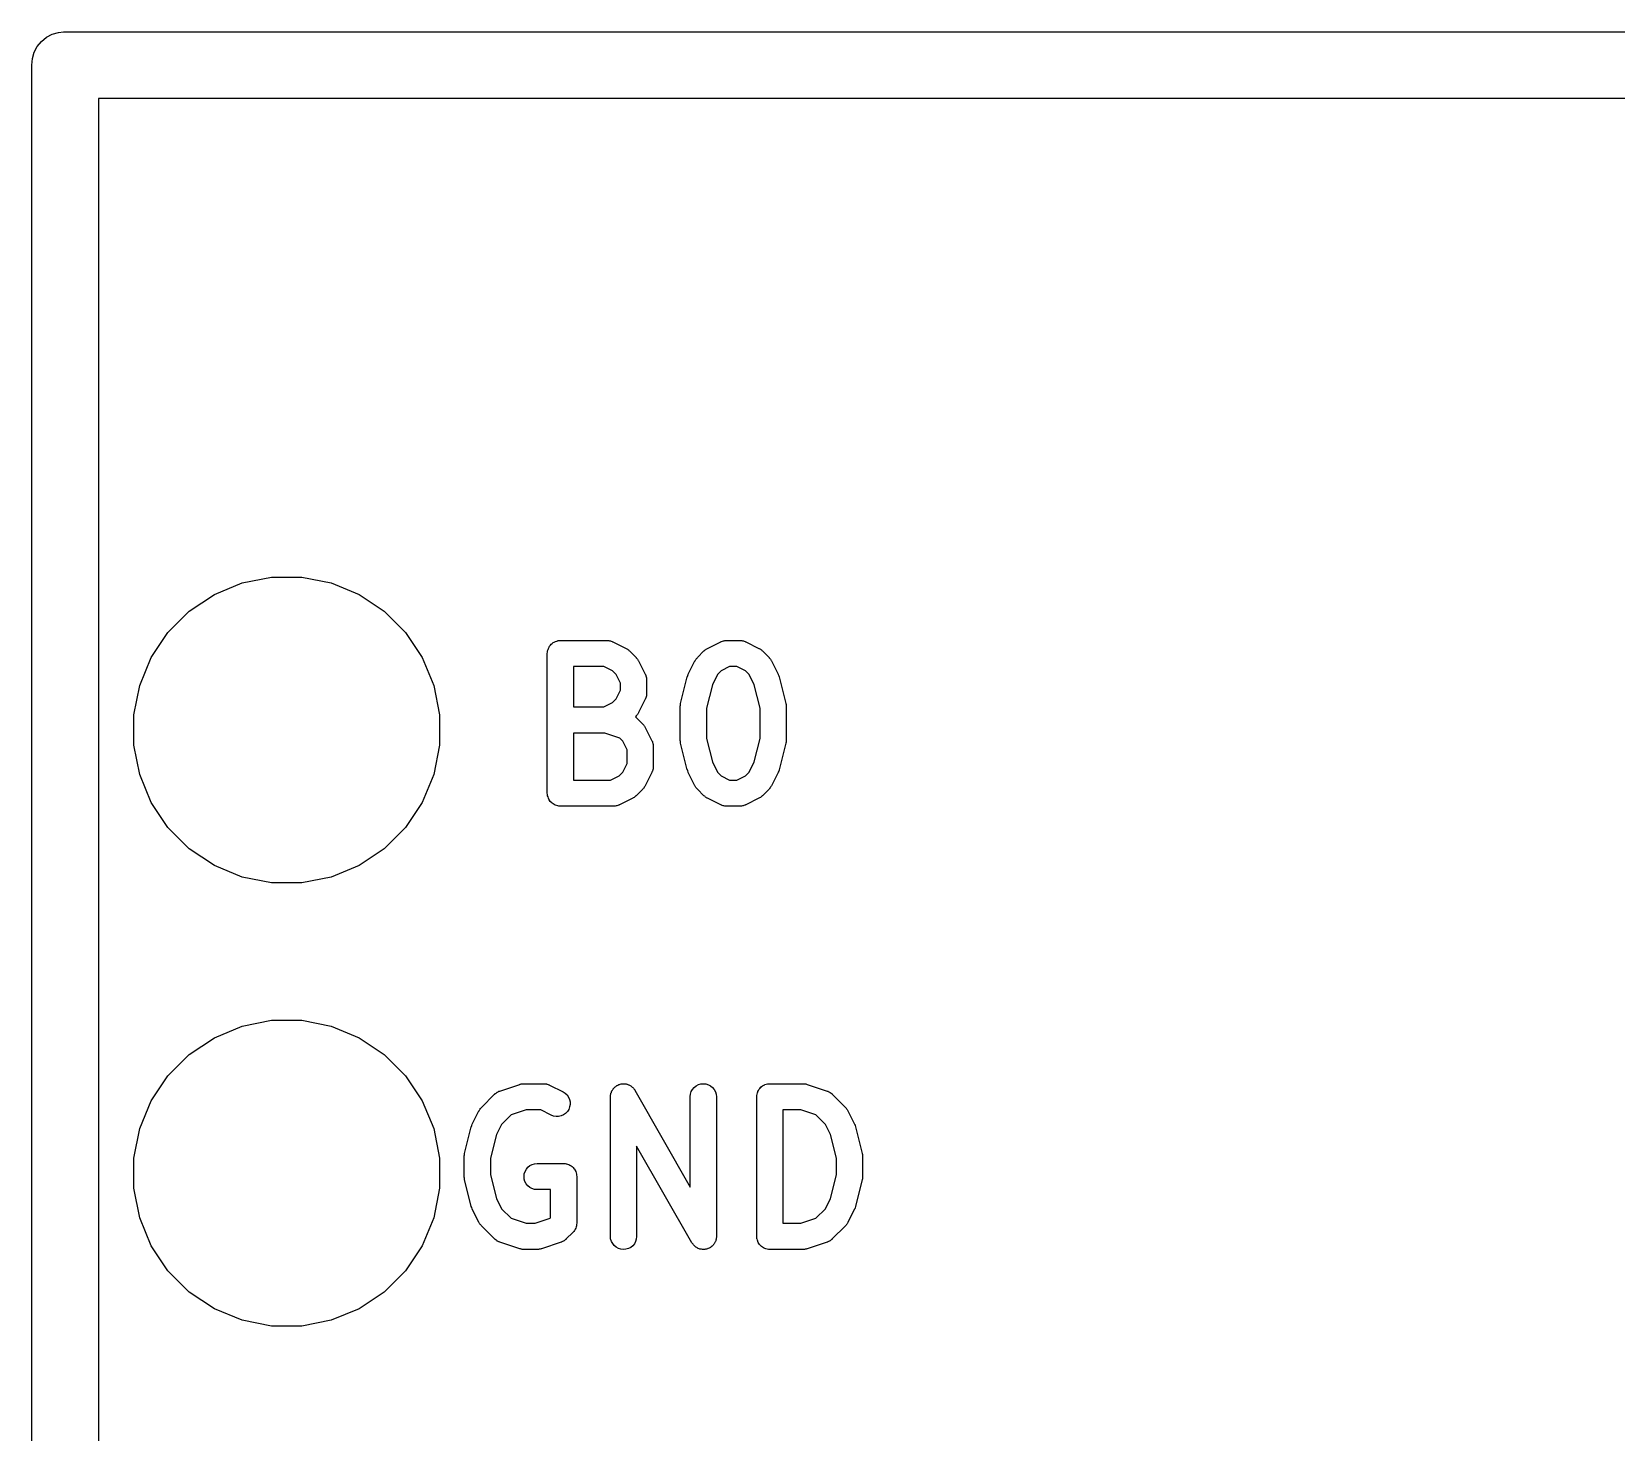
# Model space of a CAD drawing. Extents: x -557.2 to -539.1, y -88 to -54.6.
# Drawn here: x -557.24 to -548.16, y -62.62 to -54.6 of the extents above; entities that cross this region are included whole.
import ezdxf

# ---------------------------------------------------------------- set-up
doc = ezdxf.new("R2010")
doc.units = 0
doc.layers.add('BLACK', color=7, linetype='CONTINUOUS')

msp = doc.modelspace()

# ---------------------------------------------------------------- linework, layer by layer
at = {"layer": 'BLACK', "linetype": 'CONTINUOUS'}
for p, q in [((-557.207, -54.6815), (-557.183, -54.6524)), ((-557.183, -54.6524), (-557.154, -54.6286)), ((-557.154, -54.6286), (-557.121, -54.6109)), ((-557.121, -54.6109), (-557.085, -54.6001)), ((-557.085, -54.6001), (-557.057, -54.5973)), ((-557.057, -54.5973), (-557.047, -54.5964)), ((-557.047, -54.5964), (-557.038, -54.5973)), ((-557.038, -54.5973), (-539.277, -54.5973)), ((-557.239, -54.7878), (-557.235, -54.7505)), ((-557.235, -54.7505), (-557.224, -54.7145)), ((-557.224, -54.7145), (-557.207, -54.6815)), ((-557.238, -54.7972), (-557.239, -54.7878)), ((-557.238, -87.7984), (-557.238, -54.7972)), ((-556.857, -54.9783), (-556.857, -87.6173)), ((-539.458, -54.9783), (-556.857, -54.9783)), ((-556.192, -57.8212), (-556.033, -57.7552)), ((-556.033, -57.7552), (-555.864, -57.7215)), ((-555.864, -57.7215), (-555.691, -57.7215)), ((-555.691, -57.7215), (-555.522, -57.7552)), ((-555.522, -57.7552), (-555.362, -57.8212)), ((-556.336, -57.9171), (-556.192, -57.8212)), ((-555.362, -57.8212), (-555.219, -57.9171)), ((-556.458, -58.0392), (-556.336, -57.9171)), ((-555.219, -57.9171), (-555.097, -58.0392)), ((-556.554, -58.1827), (-556.458, -58.0392)), ((-555.097, -58.0392), (-555.001, -58.1827)), ((-554.274, -58.124), (-554.271, -58.1178)), ((-554.271, -58.1173), (-554.266, -58.1119)), ((-554.271, -58.1176), (-554.271, -58.1173)), ((-554.271, -58.1178), (-554.271, -58.1176)), ((-554.266, -58.1119), (-554.262, -58.1065)), ((-554.262, -58.1063), (-554.261, -58.1061)), ((-554.262, -58.1065), (-554.262, -58.1063)), ((-554.261, -58.1061), (-554.256, -58.1017)), ((-554.256, -58.1017), (-554.25, -58.0972)), ((-554.25, -58.0969), (-554.244, -58.0937)), ((-554.25, -58.0971), (-554.25, -58.0969)), ((-554.25, -58.0972), (-554.25, -58.0971)), ((-554.244, -58.0937), (-554.237, -58.0904)), ((-554.237, -58.0902), (-554.23, -58.0882)), ((-554.237, -58.0903), (-554.237, -58.0902)), ((-554.237, -58.0904), (-554.237, -58.0903)), ((-554.23, -58.0882), (-554.223, -58.0861)), ((-554.223, -58.086), (-554.216, -58.0854)), ((-554.223, -58.0861), (-554.223, -58.086)), ((-554.223, -58.0861), (-554.223, -58.0861)), ((-554.216, -58.0854), (-554.209, -58.0847)), ((-554.209, -58.0847), (-553.942, -58.0847)), ((-553.942, -58.0847), (-553.941, -58.0847)), ((-553.941, -58.0847), (-553.939, -58.085)), ((-553.939, -58.085), (-553.937, -58.0849)), ((-553.937, -58.0849), (-553.932, -58.0858)), ((-553.932, -58.0858), (-553.927, -58.0863)), ((-553.927, -58.0863), (-553.925, -58.087)), ((-553.925, -58.087), (-553.922, -58.0874)), ((-553.922, -58.0874), (-553.918, -58.0892)), ((-553.918, -58.0892), (-553.913, -58.0908)), ((-553.913, -58.0908), (-553.911, -58.0918)), ((-553.911, -58.0918), (-553.909, -58.0926)), ((-553.909, -58.0926), (-553.832, -58.1307)), ((-553.366, -58.1307), (-553.29, -58.0926)), ((-553.29, -58.0926), (-553.289, -58.0922)), ((-553.289, -58.0922), (-553.287, -58.0914)), ((-553.287, -58.0914), (-553.285, -58.0904)), ((-553.285, -58.0904), (-553.28, -58.0889)), ((-553.28, -58.0889), (-553.275, -58.0871)), ((-553.275, -58.0871), (-553.273, -58.0868)), ((-553.273, -58.0868), (-553.271, -58.0861)), ((-553.271, -58.0861), (-553.266, -58.0856)), ((-553.266, -58.0856), (-553.261, -58.0848)), ((-553.261, -58.0848), (-553.259, -58.0849)), ((-553.259, -58.0849), (-553.256, -58.0847)), ((-553.256, -58.0847), (-553.18, -58.0847)), ((-553.18, -58.0847), (-553.179, -58.0847)), ((-553.179, -58.0847), (-553.177, -58.085)), ((-553.177, -58.085), (-553.175, -58.0849)), ((-553.175, -58.0849), (-553.17, -58.0858)), ((-553.17, -58.0858), (-553.165, -58.0863)), ((-553.165, -58.0863), (-553.163, -58.087)), ((-553.163, -58.087), (-553.16, -58.0874)), ((-553.16, -58.0874), (-553.156, -58.0892)), ((-553.156, -58.0892), (-553.151, -58.0908)), ((-553.151, -58.0908), (-553.149, -58.0918)), ((-553.149, -58.0918), (-553.147, -58.0926)), ((-553.147, -58.0926), (-553.071, -58.1307)), ((-556.62, -58.3422), (-556.554, -58.1827)), ((-555.001, -58.1827), (-554.935, -58.3422)), ((-554.284, -58.1587), (-554.283, -58.1516)), ((-554.284, -58.1592), (-554.284, -58.1587)), ((-554.284, -58.1597), (-554.284, -58.1592)), ((-554.284, -58.1592), (-554.284, -58.1592)), ((-554.284, -58.1592), (-554.284, -58.1592)), ((-554.284, -58.9597), (-554.284, -58.1597)), ((-554.283, -58.1516), (-554.282, -58.1446)), ((-554.282, -58.1441), (-554.28, -58.1374)), ((-554.282, -58.1444), (-554.282, -58.1441)), ((-554.282, -58.1446), (-554.282, -58.1444)), ((-554.28, -58.1374), (-554.278, -58.1306)), ((-554.278, -58.1302), (-554.274, -58.124)), ((-554.278, -58.1304), (-554.278, -58.1302)), ((-554.278, -58.1306), (-554.278, -58.1304)), ((-553.832, -58.1307), (-553.832, -58.1312)), ((-553.832, -58.1312), (-553.828, -58.1335)), ((-553.828, -58.1335), (-553.824, -58.1355)), ((-553.824, -58.1355), (-553.822, -58.1375)), ((-553.822, -58.1375), (-553.819, -58.1392)), ((-553.819, -58.1392), (-553.816, -58.1421)), ((-553.816, -58.1421), (-553.813, -58.1448)), ((-553.813, -58.1448), (-553.775, -58.1829)), ((-553.775, -58.1829), (-553.774, -58.1836)), ((-553.774, -58.1836), (-553.772, -58.1869)), ((-553.772, -58.1869), (-553.769, -58.19)), ((-553.769, -58.19), (-553.767, -58.1926)), ((-553.767, -58.1926), (-553.765, -58.195)), ((-553.765, -58.195), (-553.763, -58.1988)), ((-553.763, -58.1988), (-553.761, -58.2024)), ((-553.761, -58.2024), (-553.723, -58.2785)), ((-553.476, -58.2785), (-553.438, -58.2024)), ((-553.438, -58.2024), (-553.437, -58.2014)), ((-553.437, -58.2014), (-553.435, -58.1979)), ((-553.435, -58.1979), (-553.433, -58.1942)), ((-553.433, -58.1942), (-553.431, -58.1918)), ((-553.431, -58.1918), (-553.429, -58.1891)), ((-553.429, -58.1891), (-553.426, -58.1861)), ((-553.426, -58.1861), (-553.424, -58.1829)), ((-553.424, -58.1829), (-553.386, -58.1448)), ((-553.386, -58.1448), (-553.385, -58.144)), ((-553.385, -58.144), (-553.382, -58.1414)), ((-553.382, -58.1414), (-553.379, -58.1385)), ((-553.379, -58.1385), (-553.376, -58.1368)), ((-553.376, -58.1368), (-553.374, -58.1349)), ((-553.374, -58.1349), (-553.37, -58.133)), ((-553.37, -58.133), (-553.366, -58.1307)), ((-553.071, -58.1307), (-553.07, -58.1312)), ((-553.07, -58.1312), (-553.066, -58.1335)), ((-553.066, -58.1335), (-553.062, -58.1355)), ((-553.062, -58.1355), (-553.06, -58.1375)), ((-553.06, -58.1375), (-553.057, -58.1392)), ((-553.057, -58.1392), (-553.054, -58.1421)), ((-553.054, -58.1421), (-553.051, -58.1448)), ((-553.051, -58.1448), (-553.013, -58.1829)), ((-553.013, -58.1829), (-553.012, -58.1836)), ((-553.012, -58.1836), (-553.01, -58.1869)), ((-553.01, -58.1869), (-553.007, -58.19)), ((-553.007, -58.19), (-553.005, -58.1926)), ((-553.005, -58.1926), (-553.003, -58.195)), ((-553.003, -58.195), (-553.001, -58.1988)), ((-553.001, -58.1988), (-552.999, -58.2024)), ((-552.999, -58.2024), (-552.961, -58.2785)), ((-554.134, -58.2347), (-554.134, -58.4657)), ((-553.96, -58.2347), (-554.134, -58.2347)), ((-553.91, -58.2594), (-553.96, -58.2347)), ((-553.89, -58.2803), (-553.91, -58.2594)), ((-553.865, -58.3298), (-553.89, -58.2803)), ((-553.723, -58.2785), (-553.722, -58.2795)), ((-553.722, -58.2795), (-553.722, -58.2816)), ((-553.722, -58.2816), (-553.72, -58.2835)), ((-553.72, -58.2835), (-553.719, -58.2884)), ((-553.719, -58.2884), (-553.717, -58.2932)), ((-553.717, -58.2932), (-553.717, -58.2954)), ((-553.717, -58.2954), (-553.716, -58.2975)), ((-553.716, -58.2975), (-553.716, -58.3026)), ((-553.716, -58.3026), (-553.715, -58.3077)), ((-553.52, -58.4463), (-553.482, -58.2939)), ((-553.482, -58.2939), (-553.481, -58.2929)), ((-553.481, -58.2922), (-553.479, -58.2857)), ((-553.481, -58.2926), (-553.481, -58.2922)), ((-553.481, -58.2929), (-553.481, -58.2926)), ((-553.479, -58.2857), (-553.476, -58.2792)), ((-553.476, -58.2789), (-553.476, -58.2785)), ((-553.476, -58.2792), (-553.476, -58.2789)), ((-553.309, -58.2803), (-553.338, -58.3383)), ((-553.288, -58.2594), (-553.309, -58.2803)), ((-553.239, -58.2347), (-553.288, -58.2594)), ((-553.198, -58.2347), (-553.239, -58.2347)), ((-553.149, -58.2594), (-553.198, -58.2347)), ((-553.128, -58.2803), (-553.149, -58.2594)), ((-553.099, -58.3383), (-553.128, -58.2803)), ((-552.961, -58.2785), (-552.96, -58.2795)), ((-552.96, -58.2795), (-552.96, -58.2798)), ((-552.96, -58.2798), (-552.96, -58.2801)), ((-552.96, -58.2801), (-552.958, -58.2867)), ((-552.958, -58.2867), (-552.955, -58.2932)), ((-552.955, -58.2932), (-552.955, -58.2936)), ((-552.955, -58.2936), (-552.955, -58.2939)), ((-552.955, -58.2939), (-552.917, -58.4463)), ((-556.654, -58.5115), (-556.62, -58.3422)), ((-554.935, -58.3422), (-554.901, -58.5115)), ((-553.89, -58.42), (-553.865, -58.3706)), ((-553.865, -58.3706), (-553.865, -58.3298)), ((-553.715, -58.3937), (-553.716, -58.3988)), ((-553.715, -58.3077), (-553.715, -58.3099)), ((-553.715, -58.3099), (-553.715, -58.3121)), ((-553.715, -58.3121), (-553.715, -58.3883)), ((-553.715, -58.3883), (-553.715, -58.3893)), ((-553.715, -58.3893), (-553.715, -58.3915)), ((-553.715, -58.3915), (-553.715, -58.3937)), ((-553.338, -58.3383), (-553.372, -58.4737)), ((-553.065, -58.4737), (-553.099, -58.3383)), ((-554.134, -58.4657), (-553.96, -58.4657)), ((-553.96, -58.4657), (-553.91, -58.4409)), ((-553.91, -58.4409), (-553.89, -58.42)), ((-553.723, -58.4218), (-553.761, -58.498)), ((-553.722, -58.4198), (-553.723, -58.4218)), ((-553.721, -58.4178), (-553.722, -58.4198)), ((-553.719, -58.4129), (-553.721, -58.4178)), ((-553.718, -58.4081), (-553.719, -58.4129)), ((-553.717, -58.406), (-553.718, -58.4081)), ((-553.716, -58.4039), (-553.717, -58.406)), ((-553.716, -58.3988), (-553.716, -58.4039)), ((-553.522, -58.4608), (-553.521, -58.4548)), ((-553.522, -58.4621), (-553.522, -58.4608)), ((-553.522, -58.4634), (-553.522, -58.4621)), ((-553.522, -58.4645), (-553.522, -58.4634)), ((-553.522, -58.6549), (-553.522, -58.4645)), ((-553.521, -58.4548), (-553.52, -58.4489)), ((-553.52, -58.4476), (-553.52, -58.4463)), ((-553.52, -58.4489), (-553.52, -58.4476)), ((-553.372, -58.4737), (-553.372, -58.6457)), ((-553.065, -58.6457), (-553.065, -58.4737)), ((-552.917, -58.4463), (-552.917, -58.4473)), ((-552.917, -58.4473), (-552.917, -58.4486)), ((-552.917, -58.4486), (-552.916, -58.4499)), ((-552.916, -58.4499), (-552.916, -58.4559)), ((-552.916, -58.4559), (-552.915, -58.4618)), ((-552.915, -58.4618), (-552.915, -58.4631)), ((-552.915, -58.4631), (-552.915, -58.4645)), ((-552.915, -58.4645), (-552.915, -58.6549)), ((-556.654, -58.6841), (-556.654, -58.5115)), ((-554.901, -58.5115), (-554.901, -58.6841)), ((-553.775, -58.5175), (-553.779, -58.5219)), ((-553.779, -58.5219), (-553.778, -58.5227)), ((-553.778, -58.5227), (-553.777, -58.5243)), ((-553.777, -58.5243), (-553.775, -58.5257)), ((-553.772, -58.5142), (-553.775, -58.5175)), ((-553.775, -58.5257), (-553.737, -58.5638)), ((-553.769, -58.5112), (-553.772, -58.5142)), ((-553.768, -58.5086), (-553.769, -58.5112)), ((-553.766, -58.5062), (-553.768, -58.5086)), ((-553.764, -58.5025), (-553.766, -58.5062)), ((-553.761, -58.4989), (-553.764, -58.5025)), ((-553.761, -58.498), (-553.761, -58.4989)), ((-553.737, -58.5638), (-553.736, -58.5646)), ((-553.736, -58.5646), (-553.733, -58.5679)), ((-553.733, -58.5679), (-553.731, -58.5709)), ((-553.731, -58.5709), (-553.729, -58.5736)), ((-553.729, -58.5736), (-553.727, -58.576)), ((-554.134, -58.6157), (-554.134, -58.8847)), ((-553.954, -58.6157), (-554.134, -58.6157)), ((-553.868, -58.6443), (-553.954, -58.6157)), ((-553.851, -58.6613), (-553.868, -58.6443)), ((-553.827, -58.7107), (-553.851, -58.6613)), ((-553.727, -58.576), (-553.725, -58.5797)), ((-553.725, -58.5797), (-553.723, -58.5833)), ((-553.723, -58.5833), (-553.685, -58.6595)), ((-553.685, -58.6595), (-553.684, -58.6604)), ((-553.684, -58.6604), (-553.683, -58.6625)), ((-553.683, -58.6625), (-553.682, -58.6645)), ((-553.682, -58.6645), (-553.681, -58.6694)), ((-553.522, -58.6563), (-553.522, -58.6549)), ((-553.522, -58.6576), (-553.522, -58.6563)), ((-553.521, -58.6635), (-553.522, -58.6576)), ((-553.521, -58.6695), (-553.521, -58.6635)), ((-553.372, -58.6457), (-553.338, -58.7811)), ((-553.099, -58.7811), (-553.065, -58.6457)), ((-552.915, -58.6587), (-552.916, -58.6646)), ((-552.916, -58.6646), (-552.916, -58.6705)), ((-552.915, -58.6549), (-552.915, -58.656)), ((-552.915, -58.656), (-552.915, -58.6573)), ((-552.915, -58.6573), (-552.915, -58.6587)), ((-556.62, -58.8534), (-556.654, -58.6841)), ((-554.901, -58.6841), (-554.935, -58.8534)), ((-553.827, -58.7896), (-553.827, -58.7107)), ((-553.681, -58.6694), (-553.679, -58.6742)), ((-553.679, -58.6742), (-553.679, -58.6764)), ((-553.679, -58.6764), (-553.678, -58.6785)), ((-553.678, -58.6785), (-553.678, -58.6836)), ((-553.678, -58.6836), (-553.677, -58.6886)), ((-553.677, -58.6886), (-553.677, -58.6908)), ((-553.677, -58.6908), (-553.677, -58.693)), ((-553.677, -58.693), (-553.677, -58.8073)), ((-553.52, -58.6708), (-553.521, -58.6695)), ((-553.52, -58.6721), (-553.52, -58.6708)), ((-553.52, -58.6731), (-553.52, -58.6721)), ((-553.482, -58.8255), (-553.52, -58.6731)), ((-552.917, -58.6731), (-552.955, -58.8255)), ((-552.916, -58.6705), (-552.917, -58.6718)), ((-552.917, -58.6718), (-552.917, -58.6731)), ((-553.872, -58.86), (-553.851, -58.8391)), ((-553.851, -58.8391), (-553.827, -58.7896)), ((-553.685, -58.8409), (-553.723, -58.9171)), ((-553.684, -58.8388), (-553.685, -58.8409)), ((-553.683, -58.8369), (-553.684, -58.8388)), ((-553.681, -58.832), (-553.683, -58.8369)), ((-553.679, -58.8272), (-553.681, -58.832)), ((-553.678, -58.8229), (-553.679, -58.825)), ((-553.679, -58.825), (-553.679, -58.8272)), ((-553.677, -58.8128), (-553.678, -58.8178)), ((-553.678, -58.8178), (-553.678, -58.8229)), ((-553.677, -58.8073), (-553.677, -58.8084)), ((-553.677, -58.8084), (-553.677, -58.8106)), ((-553.677, -58.8106), (-553.677, -58.8128)), ((-553.482, -58.8258), (-553.482, -58.8255)), ((-553.481, -58.8262), (-553.482, -58.8258)), ((-553.479, -58.8327), (-553.481, -58.8262)), ((-553.477, -58.8393), (-553.479, -58.8327)), ((-553.477, -58.8396), (-553.477, -58.8393)), ((-553.476, -58.8399), (-553.477, -58.8396)), ((-553.476, -58.8409), (-553.476, -58.8399)), ((-553.438, -58.9171), (-553.476, -58.8409)), ((-553.338, -58.7811), (-553.309, -58.8391)), ((-553.309, -58.8391), (-553.288, -58.86)), ((-553.149, -58.86), (-553.128, -58.8391)), ((-553.128, -58.8391), (-553.099, -58.7811)), ((-552.961, -58.8409), (-552.999, -58.9171)), ((-552.958, -58.8337), (-552.961, -58.8402)), ((-552.961, -58.8402), (-552.961, -58.8405)), ((-552.961, -58.8405), (-552.961, -58.8409)), ((-552.956, -58.8272), (-552.958, -58.8337)), ((-552.955, -58.8265), (-552.956, -58.8269)), ((-552.956, -58.8269), (-552.956, -58.8272)), ((-552.955, -58.8255), (-552.955, -58.8265)), ((-556.554, -59.0129), (-556.62, -58.8534)), ((-554.935, -58.8534), (-555.001, -59.0129)), ((-554.134, -58.8847), (-553.922, -58.8847)), ((-553.922, -58.8847), (-553.872, -58.86)), ((-553.737, -58.9365), (-553.775, -58.9746)), ((-553.734, -58.9333), (-553.737, -58.9365)), ((-553.731, -58.9303), (-553.734, -58.9333)), ((-553.729, -58.9276), (-553.731, -58.9303)), ((-553.728, -58.9252), (-553.729, -58.9276)), ((-553.726, -58.9215), (-553.728, -58.9252)), ((-553.723, -58.918), (-553.726, -58.9215)), ((-553.723, -58.9171), (-553.723, -58.918)), ((-553.436, -58.9206), (-553.438, -58.9171)), ((-553.434, -58.9244), (-553.436, -58.9206)), ((-553.432, -58.9268), (-553.434, -58.9244)), ((-553.43, -58.9294), (-553.432, -58.9268)), ((-553.427, -58.9325), (-553.43, -58.9294)), ((-553.425, -58.9358), (-553.427, -58.9325)), ((-553.424, -58.9365), (-553.425, -58.9358)), ((-553.386, -58.9746), (-553.424, -58.9365)), ((-553.288, -58.86), (-553.239, -58.8847)), ((-553.239, -58.8847), (-553.198, -58.8847)), ((-553.198, -58.8847), (-553.149, -58.86)), ((-553.013, -58.9365), (-553.051, -58.9746)), ((-553.01, -58.9333), (-553.013, -58.9365)), ((-553.007, -58.9303), (-553.01, -58.9333)), ((-553.006, -58.9277), (-553.007, -58.9303)), ((-553.004, -58.9252), (-553.006, -58.9277)), ((-553.002, -58.9215), (-553.004, -58.9252)), ((-552.999, -58.918), (-553.002, -58.9215)), ((-552.999, -58.9171), (-552.999, -58.918)), ((-556.458, -59.1564), (-556.554, -59.0129)), ((-555.001, -59.0129), (-555.097, -59.1564)), ((-554.283, -58.9667), (-554.284, -58.9597)), ((-554.283, -58.9738), (-554.283, -58.9667)), ((-554.282, -58.974), (-554.283, -58.9738)), ((-554.282, -58.9743), (-554.282, -58.974)), ((-554.28, -58.981), (-554.282, -58.9743)), ((-554.278, -58.9878), (-554.28, -58.981)), ((-554.278, -58.988), (-554.278, -58.9878)), ((-554.278, -58.9883), (-554.278, -58.988)), ((-554.275, -58.9945), (-554.278, -58.9883)), ((-554.272, -59.0008), (-554.275, -58.9945)), ((-554.271, -59.001), (-554.272, -59.0008)), ((-554.271, -59.0012), (-554.271, -59.001)), ((-554.267, -59.0067), (-554.271, -59.0012)), ((-554.262, -59.0122), (-554.267, -59.0067)), ((-554.262, -59.0123), (-554.262, -59.0122)), ((-554.262, -59.0126), (-554.262, -59.0123)), ((-554.257, -59.017), (-554.262, -59.0126)), ((-554.251, -59.0216), (-554.257, -59.017)), ((-554.251, -59.0217), (-554.251, -59.0216)), ((-554.251, -59.0219), (-554.251, -59.0217)), ((-554.245, -59.0252), (-554.251, -59.0219)), ((-554.238, -59.0286), (-554.245, -59.0252)), ((-554.238, -59.0287), (-554.238, -59.0286)), ((-554.238, -59.0288), (-554.238, -59.0287)), ((-554.231, -59.0309), (-554.238, -59.0288)), ((-553.876, -59.029), (-553.88, -59.0305)), ((-553.874, -59.028), (-553.876, -59.029)), ((-553.872, -59.0272), (-553.874, -59.028)), ((-553.871, -59.0268), (-553.872, -59.0272)), ((-553.794, -58.9887), (-553.871, -59.0268)), ((-553.791, -58.9864), (-553.794, -58.9887)), ((-553.787, -58.9845), (-553.791, -58.9864)), ((-553.785, -58.9826), (-553.787, -58.9845)), ((-553.782, -58.9809), (-553.785, -58.9826)), ((-553.779, -58.978), (-553.782, -58.9809)), ((-553.776, -58.9754), (-553.779, -58.978)), ((-553.775, -58.9746), (-553.776, -58.9754)), ((-553.382, -58.9773), (-553.386, -58.9746)), ((-553.379, -58.9803), (-553.382, -58.9773)), ((-553.377, -58.982), (-553.379, -58.9803)), ((-553.374, -58.9839), (-553.377, -58.982)), ((-553.371, -58.9859), (-553.374, -58.9839)), ((-553.367, -58.9882), (-553.371, -58.9859)), ((-553.366, -58.9887), (-553.367, -58.9882)), ((-553.29, -59.0268), (-553.366, -58.9887)), ((-553.288, -59.0276), (-553.29, -59.0268)), ((-553.286, -59.0286), (-553.288, -59.0276)), ((-553.281, -59.0302), (-553.286, -59.0286)), ((-553.152, -59.029), (-553.157, -59.0305)), ((-553.15, -59.028), (-553.152, -59.029)), ((-553.148, -59.0272), (-553.15, -59.028)), ((-553.147, -59.0268), (-553.148, -59.0272)), ((-553.071, -58.9887), (-553.147, -59.0268)), ((-553.067, -58.9864), (-553.071, -58.9887)), ((-553.063, -58.9845), (-553.067, -58.9864)), ((-553.061, -58.9826), (-553.063, -58.9845)), ((-553.058, -58.9809), (-553.061, -58.9826)), ((-553.055, -58.978), (-553.058, -58.9809)), ((-553.052, -58.9754), (-553.055, -58.978)), ((-553.051, -58.9746), (-553.052, -58.9754)), ((-554.224, -59.0331), (-554.231, -59.0309)), ((-554.224, -59.0332), (-554.224, -59.0331)), ((-554.224, -59.0331), (-554.224, -59.0331)), ((-554.217, -59.0339), (-554.224, -59.0332)), ((-554.21, -59.0347), (-554.217, -59.0339)), ((-554.209, -59.0347), (-554.21, -59.0347)), ((-553.904, -59.0347), (-554.209, -59.0347)), ((-554.209, -59.0347), (-554.209, -59.0347)), ((-554.209, -59.0347), (-554.209, -59.0347)), ((-554.209, -59.0347), (-554.209, -59.0347)), ((-553.902, -59.0345), (-553.904, -59.0347)), ((-553.9, -59.0346), (-553.902, -59.0345)), ((-553.895, -59.0338), (-553.9, -59.0346)), ((-553.89, -59.0333), (-553.895, -59.0338)), ((-553.887, -59.0326), (-553.89, -59.0333)), ((-553.885, -59.0323), (-553.887, -59.0326)), ((-553.88, -59.0305), (-553.885, -59.0323)), ((-553.276, -59.032), (-553.281, -59.0302)), ((-553.274, -59.0324), (-553.276, -59.032)), ((-553.272, -59.0331), (-553.274, -59.0324)), ((-553.267, -59.0336), (-553.272, -59.0331)), ((-553.262, -59.0345), (-553.267, -59.0336)), ((-553.26, -59.0345), (-553.262, -59.0345)), ((-553.258, -59.0347), (-553.26, -59.0345)), ((-553.256, -59.0347), (-553.258, -59.0347)), ((-553.18, -59.0347), (-553.256, -59.0347)), ((-553.178, -59.0345), (-553.18, -59.0347)), ((-553.176, -59.0346), (-553.178, -59.0345)), ((-553.171, -59.0338), (-553.176, -59.0346)), ((-553.166, -59.0333), (-553.171, -59.0338)), ((-553.164, -59.0326), (-553.166, -59.0333)), ((-553.161, -59.0323), (-553.164, -59.0326)), ((-553.157, -59.0305), (-553.161, -59.0323)), ((-556.336, -59.2785), (-556.458, -59.1564)), ((-555.097, -59.1564), (-555.219, -59.2785)), ((-556.192, -59.3744), (-556.336, -59.2785)), ((-555.219, -59.2785), (-555.362, -59.3744)), ((-556.033, -59.4404), (-556.192, -59.3744)), ((-555.362, -59.3744), (-555.522, -59.4404)), ((-555.864, -59.4741), (-556.033, -59.4404)), ((-555.691, -59.4741), (-555.864, -59.4741)), ((-555.522, -59.4404), (-555.691, -59.4741)), ((-556.192, -60.3612), (-556.033, -60.2952)), ((-556.033, -60.2952), (-555.864, -60.2615)), ((-555.864, -60.2615), (-555.691, -60.2615)), ((-555.691, -60.2615), (-555.522, -60.2952)), ((-555.522, -60.2952), (-555.362, -60.3612)), ((-556.336, -60.4571), (-556.192, -60.3612)), ((-555.362, -60.3612), (-555.219, -60.4571)), ((-556.458, -60.5792), (-556.336, -60.4571)), ((-555.219, -60.4571), (-555.097, -60.5792)), ((-556.554, -60.7227), (-556.458, -60.5792)), ((-555.097, -60.5792), (-555.001, -60.7227)), ((-554.556, -60.6666), (-554.442, -60.6286)), ((-554.442, -60.6286), (-554.441, -60.6282)), ((-554.441, -60.6282), (-554.437, -60.6274)), ((-554.437, -60.6274), (-554.433, -60.6261)), ((-554.433, -60.6261), (-554.43, -60.6258)), ((-554.43, -60.6258), (-554.427, -60.6252)), ((-554.427, -60.6252), (-554.423, -60.6251)), ((-554.423, -60.6251), (-554.418, -60.6247)), ((-554.418, -60.6247), (-554.304, -60.6247)), ((-554.304, -60.6247), (-554.303, -60.6247)), ((-554.303, -60.6247), (-554.301, -60.625)), ((-554.301, -60.625), (-554.299, -60.6249)), ((-554.299, -60.6249), (-554.294, -60.6258)), ((-554.294, -60.6258), (-554.289, -60.6263)), ((-554.289, -60.6263), (-554.286, -60.627)), ((-554.286, -60.627), (-554.284, -60.6274)), ((-554.284, -60.6274), (-554.279, -60.6292)), ((-554.279, -60.6292), (-554.275, -60.6308)), ((-554.275, -60.6308), (-554.273, -60.6318)), ((-554.273, -60.6318), (-554.271, -60.6326)), ((-554.271, -60.6326), (-554.194, -60.6707)), ((-553.914, -60.6656), (-553.911, -60.6616)), ((-553.911, -60.6616), (-553.909, -60.6573)), ((-553.909, -60.6573), (-553.907, -60.6554)), ((-553.907, -60.6554), (-553.906, -60.6533)), ((-553.906, -60.6533), (-553.903, -60.6498)), ((-553.903, -60.6498), (-553.899, -60.6461)), ((-553.899, -60.6461), (-553.897, -60.6445)), ((-553.897, -60.6445), (-553.896, -60.6427)), ((-553.896, -60.6427), (-553.892, -60.64)), ((-553.892, -60.64), (-553.888, -60.6369)), ((-553.888, -60.6369), (-553.886, -60.6358)), ((-553.886, -60.6358), (-553.884, -60.6343)), ((-553.884, -60.6343), (-553.879, -60.6324)), ((-553.879, -60.6324), (-553.875, -60.6302)), ((-553.875, -60.6302), (-553.873, -60.6294)), ((-553.873, -60.6294), (-553.87, -60.6284)), ((-553.87, -60.6284), (-553.866, -60.6274)), ((-553.866, -60.6274), (-553.861, -60.626)), ((-553.861, -60.626), (-553.859, -60.6258)), ((-553.859, -60.6258), (-553.856, -60.6253)), ((-553.856, -60.6253), (-553.851, -60.6251)), ((-553.851, -60.6251), (-553.846, -60.6247)), ((-553.846, -60.6247), (-553.844, -60.625)), ((-553.844, -60.625), (-553.841, -60.6249)), ((-553.841, -60.6249), (-553.837, -60.6257)), ((-553.837, -60.6257), (-553.832, -60.6262)), ((-553.832, -60.6262), (-553.829, -60.627)), ((-553.829, -60.627), (-553.827, -60.6274)), ((-553.827, -60.6274), (-553.823, -60.6291)), ((-553.823, -60.6291), (-553.818, -60.6306)), ((-553.818, -60.6306), (-553.816, -60.6318)), ((-553.816, -60.6318), (-553.813, -60.6327)), ((-553.813, -60.6327), (-553.809, -60.6352)), ((-553.809, -60.6352), (-553.805, -60.6375)), ((-553.805, -60.6375), (-553.803, -60.6391)), ((-553.803, -60.6391), (-553.801, -60.6405)), ((-553.801, -60.6405), (-553.797, -60.6438)), ((-553.797, -60.6438), (-553.794, -60.6469)), ((-553.794, -60.6469), (-553.792, -60.6488)), ((-553.792, -60.6488), (-553.79, -60.6506)), ((-553.79, -60.6506), (-553.788, -60.6545)), ((-553.788, -60.6545), (-553.785, -60.6582)), ((-553.785, -60.6582), (-553.783, -60.6604)), ((-553.783, -60.6604), (-553.782, -60.6625)), ((-553.782, -60.6625), (-553.465, -61.2173)), ((-553.459, -60.6702), (-553.452, -60.6573)), ((-553.452, -60.6573), (-553.442, -60.6461)), ((-553.442, -60.6461), (-553.431, -60.6369)), ((-553.431, -60.6369), (-553.418, -60.6302)), ((-553.418, -60.6302), (-553.404, -60.626)), ((-553.404, -60.626), (-553.389, -60.6247)), ((-553.389, -60.6247), (-553.375, -60.6262)), ((-553.375, -60.6262), (-553.361, -60.6306)), ((-553.361, -60.6306), (-553.348, -60.6375)), ((-553.348, -60.6375), (-553.337, -60.6469)), ((-553.337, -60.6469), (-553.327, -60.6582)), ((-553.327, -60.6582), (-553.32, -60.6711)), ((-553.078, -60.6702), (-553.074, -60.6639)), ((-553.074, -60.6639), (-553.071, -60.6578)), ((-553.071, -60.6573), (-553.066, -60.6519)), ((-553.071, -60.6576), (-553.071, -60.6573)), ((-553.071, -60.6578), (-553.071, -60.6576)), ((-553.066, -60.6519), (-553.062, -60.6465)), ((-553.062, -60.6463), (-553.061, -60.6461)), ((-553.062, -60.6465), (-553.062, -60.6463)), ((-553.061, -60.6461), (-553.056, -60.6417)), ((-553.056, -60.6417), (-553.05, -60.6372)), ((-553.05, -60.6369), (-553.044, -60.6337)), ((-553.05, -60.6371), (-553.05, -60.6369)), ((-553.05, -60.6372), (-553.05, -60.6371)), ((-553.044, -60.6337), (-553.037, -60.6304)), ((-553.037, -60.6302), (-553.03, -60.6282)), ((-553.037, -60.6303), (-553.037, -60.6302)), ((-553.037, -60.6304), (-553.037, -60.6303)), ((-553.03, -60.6282), (-553.023, -60.6261)), ((-553.023, -60.626), (-553.016, -60.6254)), ((-553.023, -60.6261), (-553.023, -60.626)), ((-553.023, -60.6261), (-553.023, -60.6261)), ((-553.016, -60.6254), (-553.009, -60.6247)), ((-553.009, -60.6247), (-552.818, -60.6247)), ((-552.818, -60.6247), (-552.817, -60.6247)), ((-552.817, -60.6247), (-552.813, -60.6252)), ((-552.813, -60.6252), (-552.809, -60.6253)), ((-552.809, -60.6253), (-552.806, -60.626)), ((-552.806, -60.626), (-552.803, -60.6263)), ((-552.803, -60.6263), (-552.799, -60.6276)), ((-552.799, -60.6276), (-552.795, -60.6286)), ((-552.795, -60.6286), (-552.68, -60.6666)), ((-556.62, -60.8822), (-556.554, -60.7227)), ((-555.001, -60.7227), (-554.935, -60.8822)), ((-554.662, -60.761), (-554.586, -60.6848)), ((-554.586, -60.6848), (-554.585, -60.684)), ((-554.585, -60.684), (-554.583, -60.6827)), ((-554.583, -60.6827), (-554.582, -60.6811)), ((-554.582, -60.6811), (-554.578, -60.6781)), ((-554.578, -60.6781), (-554.574, -60.6749)), ((-554.574, -60.6749), (-554.572, -60.6739)), ((-554.572, -60.6739), (-554.57, -60.6726)), ((-554.57, -60.6726), (-554.565, -60.6705)), ((-554.565, -60.6705), (-554.561, -60.6682)), ((-554.561, -60.6682), (-554.558, -60.6675)), ((-554.558, -60.6675), (-554.556, -60.6666)), ((-554.194, -60.6707), (-554.193, -60.6712)), ((-554.193, -60.6712), (-554.181, -60.6792)), ((-554.181, -60.6792), (-554.171, -60.6894)), ((-554.171, -60.6894), (-554.162, -60.7014)), ((-554.162, -60.7014), (-554.157, -60.7148)), ((-554.157, -60.7148), (-554.153, -60.7291)), ((-554.153, -60.7438), (-554.156, -60.7582)), ((-554.153, -60.7291), (-554.153, -60.7438)), ((-553.922, -60.6936), (-553.921, -60.6889)), ((-553.922, -60.6961), (-553.922, -60.6936)), ((-553.922, -60.6987), (-553.922, -60.6961)), ((-553.922, -60.6997), (-553.922, -60.6987)), ((-553.922, -61.4997), (-553.922, -60.6997)), ((-553.921, -60.6889), (-553.92, -60.6841)), ((-553.92, -60.6817), (-553.919, -60.6792)), ((-553.92, -60.6841), (-553.92, -60.6817)), ((-553.919, -60.6792), (-553.917, -60.6747)), ((-553.917, -60.6747), (-553.916, -60.6702)), ((-553.916, -60.6702), (-553.915, -60.6679)), ((-553.915, -60.6679), (-553.914, -60.6656)), ((-553.465, -60.6987), (-553.463, -60.6841)), ((-553.465, -60.6997), (-553.465, -60.6987)), ((-553.465, -61.2173), (-553.465, -60.6997)), ((-553.463, -60.6841), (-553.459, -60.6702)), ((-553.32, -60.6711), (-553.316, -60.6851)), ((-553.316, -60.6851), (-553.315, -60.6997)), ((-553.315, -60.6997), (-553.315, -61.4997)), ((-553.084, -60.6987), (-553.083, -60.6916)), ((-553.084, -60.6992), (-553.084, -60.6987)), ((-553.084, -60.6997), (-553.084, -60.6992)), ((-553.084, -60.6992), (-553.084, -60.6992)), ((-553.084, -60.6992), (-553.084, -60.6992)), ((-553.084, -61.4997), (-553.084, -60.6997)), ((-553.083, -60.6916), (-553.082, -60.6846)), ((-553.082, -60.6841), (-553.08, -60.6774)), ((-553.082, -60.6844), (-553.082, -60.6841)), ((-553.082, -60.6846), (-553.082, -60.6844)), ((-553.08, -60.6774), (-553.078, -60.6706)), ((-553.078, -60.6704), (-553.078, -60.6702)), ((-553.078, -60.6706), (-553.078, -60.6704)), ((-552.68, -60.6666), (-552.679, -60.667)), ((-552.679, -60.667), (-552.677, -60.6679)), ((-552.677, -60.6679), (-552.675, -60.6686)), ((-552.675, -60.6686), (-552.671, -60.671)), ((-552.671, -60.671), (-552.666, -60.6731)), ((-552.666, -60.6731), (-552.664, -60.6744)), ((-552.664, -60.6744), (-552.662, -60.6755)), ((-552.662, -60.6755), (-552.658, -60.6787)), ((-552.658, -60.6787), (-552.654, -60.6817)), ((-552.654, -60.6817), (-552.653, -60.6834)), ((-552.653, -60.6834), (-552.651, -60.6848)), ((-552.651, -60.6848), (-552.575, -60.761)), ((-554.714, -60.8566), (-554.676, -60.7804)), ((-554.676, -60.7804), (-554.675, -60.7795)), ((-554.675, -60.7795), (-554.673, -60.776)), ((-554.673, -60.776), (-554.671, -60.7723)), ((-554.671, -60.7723), (-554.669, -60.7699)), ((-554.669, -60.7699), (-554.668, -60.7672)), ((-554.668, -60.7672), (-554.665, -60.7642)), ((-554.665, -60.7642), (-554.662, -60.761)), ((-554.492, -60.8034), (-554.547, -60.8584)), ((-554.406, -60.7747), (-554.492, -60.8034)), ((-554.322, -60.7747), (-554.406, -60.7747)), ((-554.261, -60.8049), (-554.322, -60.7747)), ((-554.248, -60.8101), (-554.261, -60.8049)), ((-554.233, -60.8126), (-554.248, -60.8101)), ((-554.219, -60.8122), (-554.233, -60.8126)), ((-554.204, -60.809), (-554.219, -60.8122)), ((-554.191, -60.8031), (-554.204, -60.809)), ((-554.179, -60.7947), (-554.191, -60.8031)), ((-554.169, -60.7841), (-554.179, -60.7947)), ((-554.161, -60.7718), (-554.169, -60.7841)), ((-554.156, -60.7582), (-554.161, -60.7718)), ((-552.934, -60.7747), (-552.934, -61.4247)), ((-552.831, -60.7747), (-552.934, -60.7747)), ((-552.745, -60.8034), (-552.831, -60.7747)), ((-552.69, -60.8584), (-552.745, -60.8034)), ((-552.575, -60.761), (-552.574, -60.7617)), ((-552.574, -60.7617), (-552.572, -60.765)), ((-552.572, -60.765), (-552.569, -60.7681)), ((-552.569, -60.7681), (-552.567, -60.7707)), ((-552.567, -60.7707), (-552.565, -60.7731)), ((-552.565, -60.7731), (-552.563, -60.7769)), ((-552.563, -60.7769), (-552.561, -60.7804)), ((-552.561, -60.7804), (-552.523, -60.8566)), ((-556.654, -61.0515), (-556.62, -60.8822)), ((-554.935, -60.8822), (-554.901, -61.0515)), ((-554.758, -61.0244), (-554.72, -60.872)), ((-554.72, -60.872), (-554.719, -60.871)), ((-554.719, -60.8703), (-554.717, -60.8638)), ((-554.719, -60.8707), (-554.719, -60.8703)), ((-554.719, -60.871), (-554.719, -60.8707)), ((-554.717, -60.8638), (-554.714, -60.8573)), ((-554.714, -60.857), (-554.714, -60.8566)), ((-554.714, -60.8573), (-554.714, -60.857)), ((-554.576, -60.9164), (-554.61, -61.0518)), ((-554.547, -60.8584), (-554.576, -60.9164)), ((-552.661, -60.9164), (-552.69, -60.8584)), ((-552.627, -61.0518), (-552.661, -60.9164)), ((-552.523, -60.8566), (-552.522, -60.8576)), ((-552.522, -60.8576), (-552.522, -60.8579)), ((-552.522, -60.8579), (-552.522, -60.8582)), ((-552.522, -60.8582), (-552.52, -60.8648)), ((-552.52, -60.8648), (-552.517, -60.8713)), ((-552.517, -60.8713), (-552.517, -60.8717)), ((-552.517, -60.8717), (-552.517, -60.872)), ((-552.517, -60.872), (-552.479, -61.0244)), ((-554.759, -61.0329), (-554.758, -61.027)), ((-554.758, -61.0257), (-554.758, -61.0244)), ((-554.758, -61.027), (-554.758, -61.0257)), ((-553.455, -61.5369), (-553.772, -60.9821)), ((-553.772, -60.9821), (-553.772, -61.4997)), ((-552.479, -61.0244), (-552.479, -61.0254)), ((-552.479, -61.0254), (-552.479, -61.0267)), ((-552.479, -61.0267), (-552.478, -61.028)), ((-556.654, -61.2241), (-556.654, -61.0515)), ((-554.901, -61.0515), (-554.901, -61.2241)), ((-554.76, -61.0388), (-554.759, -61.0329)), ((-554.76, -61.0402), (-554.76, -61.0388)), ((-554.76, -61.0415), (-554.76, -61.0402)), ((-554.76, -61.0426), (-554.76, -61.0415)), ((-554.76, -61.1568), (-554.76, -61.0426)), ((-554.61, -61.0518), (-554.61, -61.1476)), ((-554.411, -61.1278), (-554.404, -61.1149)), ((-554.404, -61.1149), (-554.395, -61.1036)), ((-554.395, -61.1036), (-554.384, -61.0944)), ((-554.384, -61.0944), (-554.371, -61.0875)), ((-554.371, -61.0875), (-554.357, -61.0833)), ((-554.357, -61.0833), (-554.342, -61.0818)), ((-554.342, -61.0818), (-554.19, -61.0818)), ((-554.19, -61.0818), (-554.189, -61.0818)), ((-554.189, -61.0818), (-554.189, -61.0818)), ((-554.189, -61.0818), (-554.189, -61.0819)), ((-554.189, -61.0819), (-554.189, -61.0819)), ((-554.189, -61.0819), (-554.182, -61.0826)), ((-554.182, -61.0826), (-554.175, -61.0834)), ((-554.175, -61.0834), (-554.174, -61.0835)), ((-554.174, -61.0835), (-554.174, -61.0835)), ((-554.174, -61.0835), (-554.168, -61.0856)), ((-554.168, -61.0856), (-554.161, -61.0877)), ((-554.161, -61.0877), (-554.161, -61.0878)), ((-554.161, -61.0878), (-554.16, -61.0879)), ((-554.16, -61.0879), (-554.154, -61.0913)), ((-554.154, -61.0913), (-554.148, -61.0947)), ((-554.148, -61.0947), (-554.148, -61.0948)), ((-554.148, -61.0948), (-554.147, -61.095)), ((-554.147, -61.095), (-554.142, -61.0995)), ((-554.142, -61.0995), (-554.137, -61.104)), ((-554.137, -61.104), (-554.136, -61.1042)), ((-554.136, -61.1042), (-554.136, -61.1044)), ((-554.136, -61.1044), (-554.132, -61.1098)), ((-554.132, -61.1098), (-554.127, -61.1153)), ((-554.127, -61.1153), (-554.127, -61.1156)), ((-554.127, -61.1156), (-554.127, -61.1158)), ((-554.127, -61.1158), (-554.124, -61.122)), ((-552.627, -61.1476), (-552.627, -61.0518)), ((-552.478, -61.028), (-552.478, -61.034)), ((-552.478, -61.034), (-552.477, -61.0399)), ((-552.477, -61.0399), (-552.477, -61.0412)), ((-552.477, -61.0412), (-552.477, -61.0426)), ((-552.477, -61.0426), (-552.477, -61.1568)), ((-554.76, -61.1582), (-554.76, -61.1568)), ((-554.76, -61.1595), (-554.76, -61.1582)), ((-554.759, -61.1654), (-554.76, -61.1595)), ((-554.759, -61.1714), (-554.759, -61.1654)), ((-554.758, -61.1727), (-554.759, -61.1714)), ((-554.758, -61.174), (-554.758, -61.1727)), ((-554.758, -61.175), (-554.758, -61.174)), ((-554.72, -61.3274), (-554.758, -61.175)), ((-554.61, -61.1476), (-554.576, -61.2831)), ((-554.417, -61.1563), (-554.416, -61.1418)), ((-554.416, -61.1709), (-554.417, -61.1563)), ((-554.416, -61.1418), (-554.411, -61.1278)), ((-554.412, -61.1849), (-554.416, -61.1709)), ((-554.405, -61.1979), (-554.412, -61.1849)), ((-554.396, -61.2093), (-554.405, -61.1979)), ((-554.385, -61.2187), (-554.396, -61.2093)), ((-554.124, -61.122), (-554.12, -61.1283)), ((-554.12, -61.1283), (-554.12, -61.1285)), ((-554.12, -61.1285), (-554.12, -61.1288)), ((-554.12, -61.1288), (-554.118, -61.1355)), ((-554.118, -61.1355), (-554.116, -61.1423)), ((-554.116, -61.1423), (-554.116, -61.1425)), ((-554.116, -61.1425), (-554.116, -61.1428)), ((-554.116, -61.1428), (-554.116, -61.1498)), ((-554.116, -61.1498), (-554.115, -61.1568)), ((-554.115, -61.1568), (-554.115, -61.4235)), ((-552.661, -61.2831), (-552.627, -61.1476)), ((-552.479, -61.175), (-552.517, -61.3274)), ((-552.478, -61.1724), (-552.479, -61.1737)), ((-552.479, -61.1737), (-552.479, -61.175)), ((-552.477, -61.1606), (-552.478, -61.1665)), ((-552.478, -61.1665), (-552.478, -61.1724)), ((-552.477, -61.1568), (-552.477, -61.1579)), ((-552.477, -61.1579), (-552.477, -61.1592)), ((-552.477, -61.1592), (-552.477, -61.1606)), ((-556.62, -61.3934), (-556.654, -61.2241)), ((-554.901, -61.2241), (-554.935, -61.3934)), ((-554.576, -61.2831), (-554.547, -61.341)), ((-554.372, -61.2258), (-554.385, -61.2187)), ((-554.358, -61.2302), (-554.372, -61.2258)), ((-554.343, -61.2318), (-554.358, -61.2302)), ((-554.342, -61.2318), (-554.343, -61.2318)), ((-554.265, -61.2318), (-554.342, -61.2318)), ((-554.265, -61.3924), (-554.265, -61.2318)), ((-552.69, -61.341), (-552.661, -61.2831)), ((-554.72, -61.3277), (-554.72, -61.3274)), ((-554.72, -61.3281), (-554.72, -61.3277)), ((-554.717, -61.3346), (-554.72, -61.3281)), ((-554.715, -61.3412), (-554.717, -61.3346)), ((-554.715, -61.3415), (-554.715, -61.3412)), ((-554.715, -61.3418), (-554.715, -61.3415)), ((-554.714, -61.3428), (-554.715, -61.3418)), ((-554.676, -61.419), (-554.714, -61.3428)), ((-554.547, -61.341), (-554.492, -61.3961)), ((-552.745, -61.3961), (-552.69, -61.341)), ((-552.523, -61.3428), (-552.561, -61.419)), ((-552.522, -61.3421), (-552.523, -61.3424)), ((-552.523, -61.3424), (-552.523, -61.3428)), ((-552.52, -61.3356), (-552.522, -61.3421)), ((-552.518, -61.3291), (-552.52, -61.3356)), ((-552.517, -61.3288), (-552.518, -61.3291)), ((-552.517, -61.3274), (-552.517, -61.3284)), ((-552.517, -61.3284), (-552.517, -61.3288)), ((-556.554, -61.5529), (-556.62, -61.3934)), ((-554.935, -61.3934), (-555.001, -61.5529)), ((-554.674, -61.4225), (-554.676, -61.419)), ((-554.672, -61.4263), (-554.674, -61.4225)), ((-554.67, -61.4287), (-554.672, -61.4263)), ((-554.668, -61.4314), (-554.67, -61.4287)), ((-554.665, -61.4344), (-554.668, -61.4314)), ((-554.663, -61.4377), (-554.665, -61.4344)), ((-554.662, -61.4385), (-554.663, -61.4377)), ((-554.586, -61.5146), (-554.662, -61.4385)), ((-554.492, -61.3961), (-554.406, -61.4247)), ((-554.406, -61.4247), (-554.354, -61.4247)), ((-554.354, -61.4247), (-554.268, -61.3961)), ((-554.268, -61.3961), (-554.265, -61.3924)), ((-554.137, -61.4765), (-554.175, -61.5146)), ((-554.132, -61.4712), (-554.137, -61.4765)), ((-554.128, -61.4659), (-554.132, -61.4712)), ((-554.124, -61.4592), (-554.128, -61.4652)), ((-554.128, -61.4652), (-554.128, -61.4655)), ((-554.128, -61.4655), (-554.128, -61.4659)), ((-554.121, -61.4531), (-554.124, -61.4592)), ((-554.119, -61.4457), (-554.121, -61.4523)), ((-554.121, -61.4523), (-554.121, -61.4527)), ((-554.121, -61.4527), (-554.121, -61.4531)), ((-554.116, -61.4391), (-554.119, -61.4457)), ((-554.115, -61.4246), (-554.116, -61.4314)), ((-554.116, -61.4314), (-554.116, -61.4383)), ((-554.116, -61.4383), (-554.116, -61.4387)), ((-554.116, -61.4387), (-554.116, -61.4391)), ((-554.115, -61.4235), (-554.115, -61.4238)), ((-554.115, -61.4238), (-554.115, -61.4238)), ((-554.115, -61.4238), (-554.115, -61.4238)), ((-554.115, -61.4238), (-554.115, -61.4246)), ((-552.934, -61.4247), (-552.831, -61.4247)), ((-552.831, -61.4247), (-552.745, -61.3961)), ((-552.575, -61.4385), (-552.651, -61.5146)), ((-552.572, -61.4352), (-552.575, -61.4385)), ((-552.569, -61.4322), (-552.572, -61.4352)), ((-552.568, -61.4296), (-552.569, -61.4322)), ((-552.566, -61.4271), (-552.568, -61.4296)), ((-552.564, -61.4234), (-552.566, -61.4271)), ((-552.561, -61.4199), (-552.564, -61.4234)), ((-552.561, -61.419), (-552.561, -61.4199)), ((-556.458, -61.6964), (-556.554, -61.5529)), ((-555.001, -61.5529), (-555.097, -61.6964)), ((-554.584, -61.516), (-554.586, -61.5146)), ((-554.583, -61.5177), (-554.584, -61.516)), ((-554.578, -61.5207), (-554.583, -61.5177)), ((-554.574, -61.5239), (-554.578, -61.5207)), ((-554.572, -61.525), (-554.574, -61.5239)), ((-554.571, -61.5263), (-554.572, -61.525)), ((-554.566, -61.5284), (-554.571, -61.5263)), ((-554.562, -61.5308), (-554.566, -61.5284)), ((-554.559, -61.5315), (-554.562, -61.5308)), ((-554.557, -61.5324), (-554.559, -61.5315)), ((-554.556, -61.5328), (-554.557, -61.5324)), ((-554.442, -61.5709), (-554.556, -61.5328)), ((-554.438, -61.5718), (-554.442, -61.5709)), ((-554.434, -61.5731), (-554.438, -61.5718)), ((-554.324, -61.5721), (-554.328, -61.5733)), ((-554.319, -61.5712), (-554.324, -61.5721)), ((-554.318, -61.5709), (-554.319, -61.5712)), ((-554.204, -61.5328), (-554.318, -61.5709)), ((-554.202, -61.5319), (-554.204, -61.5328)), ((-554.2, -61.5312), (-554.202, -61.5319)), ((-554.196, -61.5289), (-554.2, -61.5312)), ((-554.191, -61.5268), (-554.196, -61.5289)), ((-554.189, -61.5255), (-554.191, -61.5268)), ((-554.187, -61.5245), (-554.189, -61.5255)), ((-554.183, -61.5213), (-554.187, -61.5245)), ((-554.179, -61.5184), (-554.183, -61.5213)), ((-554.177, -61.5168), (-554.179, -61.5184)), ((-554.176, -61.5154), (-554.177, -61.5168)), ((-554.175, -61.5146), (-554.176, -61.5154)), ((-553.921, -61.5143), (-553.922, -61.4997)), ((-553.916, -61.5283), (-553.921, -61.5143)), ((-553.909, -61.5412), (-553.916, -61.5283)), ((-553.9, -61.5526), (-553.909, -61.5412)), ((-553.889, -61.5619), (-553.9, -61.5526)), ((-553.876, -61.5688), (-553.889, -61.5619)), ((-553.862, -61.5732), (-553.876, -61.5688)), ((-553.819, -61.5692), (-553.833, -61.5734)), ((-553.806, -61.5625), (-553.819, -61.5692)), ((-553.794, -61.5533), (-553.806, -61.5625)), ((-553.785, -61.5421), (-553.794, -61.5533)), ((-553.778, -61.5292), (-553.785, -61.5421)), ((-553.774, -61.5153), (-553.778, -61.5292)), ((-553.772, -61.5008), (-553.774, -61.5153)), ((-553.772, -61.4997), (-553.772, -61.5008)), ((-553.453, -61.539), (-553.455, -61.5369)), ((-553.452, -61.5412), (-553.453, -61.539)), ((-553.449, -61.5449), (-553.452, -61.5412)), ((-553.446, -61.5489), (-553.449, -61.5449)), ((-553.445, -61.5506), (-553.446, -61.5489)), ((-553.443, -61.5526), (-553.445, -61.5506)), ((-553.439, -61.5556), (-553.443, -61.5526)), ((-553.436, -61.5589), (-553.439, -61.5556)), ((-553.434, -61.5603), (-553.436, -61.5589)), ((-553.432, -61.5619), (-553.434, -61.5603)), ((-553.428, -61.5642), (-553.432, -61.5619)), ((-553.423, -61.5667), (-553.428, -61.5642)), ((-553.421, -61.5676), (-553.423, -61.5667)), ((-553.419, -61.5688), (-553.421, -61.5676)), ((-553.414, -61.5703), (-553.419, -61.5688)), ((-553.41, -61.572), (-553.414, -61.5703)), ((-553.407, -61.5724), (-553.41, -61.572)), ((-553.405, -61.5732), (-553.407, -61.5724)), ((-553.371, -61.572), (-553.376, -61.5734)), ((-553.366, -61.571), (-553.371, -61.572)), ((-553.364, -61.57), (-553.366, -61.571)), ((-553.362, -61.5692), (-553.364, -61.57)), ((-553.357, -61.567), (-553.362, -61.5692)), ((-553.353, -61.5651), (-553.357, -61.567)), ((-553.351, -61.5636), (-553.353, -61.5651)), ((-553.349, -61.5625), (-553.351, -61.5636)), ((-553.345, -61.5595), (-553.349, -61.5625)), ((-553.341, -61.5567), (-553.345, -61.5595)), ((-553.339, -61.5549), (-553.341, -61.5567)), ((-553.337, -61.5533), (-553.339, -61.5549)), ((-553.334, -61.5496), (-553.337, -61.5533)), ((-553.331, -61.5461), (-553.334, -61.5496)), ((-553.33, -61.544), (-553.331, -61.5461)), ((-553.328, -61.5421), (-553.33, -61.544)), ((-553.326, -61.5378), (-553.328, -61.5421)), ((-553.323, -61.5338), (-553.326, -61.5378)), ((-553.322, -61.5315), (-553.323, -61.5338)), ((-553.321, -61.5292), (-553.322, -61.5315)), ((-553.319, -61.5247), (-553.321, -61.5292)), ((-553.318, -61.5202), (-553.319, -61.5247)), ((-553.317, -61.5177), (-553.318, -61.5202)), ((-553.316, -61.5153), (-553.317, -61.5177)), ((-553.315, -61.5058), (-553.316, -61.5105)), ((-553.316, -61.5105), (-553.316, -61.5153)), ((-553.315, -61.4997), (-553.315, -61.5008)), ((-553.315, -61.5008), (-553.315, -61.5033)), ((-553.315, -61.5033), (-553.315, -61.5058)), ((-553.083, -61.5067), (-553.084, -61.4997)), ((-553.083, -61.5138), (-553.083, -61.5067)), ((-553.082, -61.514), (-553.083, -61.5138)), ((-553.082, -61.5143), (-553.082, -61.514)), ((-553.08, -61.521), (-553.082, -61.5143)), ((-553.078, -61.5278), (-553.08, -61.521)), ((-553.078, -61.528), (-553.078, -61.5278)), ((-553.078, -61.5283), (-553.078, -61.528)), ((-553.075, -61.5345), (-553.078, -61.5283)), ((-553.072, -61.5408), (-553.075, -61.5345)), ((-553.071, -61.541), (-553.072, -61.5408)), ((-553.071, -61.5412), (-553.071, -61.541)), ((-553.067, -61.5467), (-553.071, -61.5412)), ((-553.062, -61.5522), (-553.067, -61.5467)), ((-553.062, -61.5523), (-553.062, -61.5522)), ((-553.062, -61.5526), (-553.062, -61.5523)), ((-553.057, -61.557), (-553.062, -61.5526)), ((-553.051, -61.5616), (-553.057, -61.557)), ((-553.051, -61.5617), (-553.051, -61.5616)), ((-553.051, -61.5619), (-553.051, -61.5617)), ((-553.045, -61.5652), (-553.051, -61.5619)), ((-553.038, -61.5686), (-553.045, -61.5652)), ((-553.038, -61.5687), (-553.038, -61.5686)), ((-553.038, -61.5688), (-553.038, -61.5687)), ((-553.031, -61.5709), (-553.038, -61.5688)), ((-553.024, -61.5731), (-553.031, -61.5709)), ((-552.8, -61.5721), (-552.804, -61.5733)), ((-552.796, -61.5712), (-552.8, -61.5721)), ((-552.795, -61.5709), (-552.796, -61.5712)), ((-552.68, -61.5328), (-552.795, -61.5709)), ((-552.678, -61.5319), (-552.68, -61.5328)), ((-552.676, -61.5312), (-552.678, -61.5319)), ((-552.672, -61.5289), (-552.676, -61.5312)), ((-552.667, -61.5268), (-552.672, -61.5289)), ((-552.665, -61.5255), (-552.667, -61.5268)), ((-552.663, -61.5245), (-552.665, -61.5255)), ((-552.659, -61.5213), (-552.663, -61.5245)), ((-552.655, -61.5184), (-552.659, -61.5213)), ((-552.654, -61.5168), (-552.655, -61.5184)), ((-552.652, -61.5154), (-552.654, -61.5168)), ((-552.651, -61.5146), (-552.652, -61.5154)), ((-554.431, -61.5734), (-554.434, -61.5731)), ((-554.428, -61.5741), (-554.431, -61.5734)), ((-554.424, -61.5742), (-554.428, -61.5741)), ((-554.419, -61.5747), (-554.424, -61.5742)), ((-554.418, -61.5747), (-554.419, -61.5747)), ((-554.342, -61.5747), (-554.418, -61.5747)), ((-554.338, -61.5743), (-554.342, -61.5747)), ((-554.334, -61.5742), (-554.338, -61.5743)), ((-554.331, -61.5736), (-554.334, -61.5742)), ((-554.328, -61.5733), (-554.331, -61.5736)), ((-553.847, -61.5747), (-553.862, -61.5732)), ((-553.833, -61.5734), (-553.847, -61.5747)), ((-553.4, -61.5737), (-553.405, -61.5732)), ((-553.395, -61.5745), (-553.4, -61.5737)), ((-553.393, -61.5744), (-553.395, -61.5745)), ((-553.39, -61.5747), (-553.393, -61.5744)), ((-553.386, -61.5743), (-553.39, -61.5747)), ((-553.381, -61.5742), (-553.386, -61.5743)), ((-553.378, -61.5736), (-553.381, -61.5742)), ((-553.376, -61.5734), (-553.378, -61.5736)), ((-553.024, -61.5732), (-553.024, -61.5731)), ((-553.024, -61.5731), (-553.024, -61.5731)), ((-553.017, -61.5739), (-553.024, -61.5732)), ((-553.01, -61.5747), (-553.017, -61.5739)), ((-553.009, -61.5747), (-553.01, -61.5747)), ((-552.818, -61.5747), (-553.009, -61.5747)), ((-553.009, -61.5747), (-553.009, -61.5747)), ((-553.009, -61.5747), (-553.009, -61.5747)), ((-553.009, -61.5747), (-553.009, -61.5747)), ((-552.814, -61.5743), (-552.818, -61.5747)), ((-552.81, -61.5742), (-552.814, -61.5743)), ((-552.807, -61.5736), (-552.81, -61.5742)), ((-552.804, -61.5733), (-552.807, -61.5736)), ((-556.336, -61.8185), (-556.458, -61.6964)), ((-555.097, -61.6964), (-555.219, -61.8185)), ((-556.192, -61.9144), (-556.336, -61.8185)), ((-555.219, -61.8185), (-555.362, -61.9144)), ((-556.033, -61.9804), (-556.192, -61.9144)), ((-555.362, -61.9144), (-555.522, -61.9804)), ((-555.864, -62.0141), (-556.033, -61.9804)), ((-555.691, -62.0141), (-555.864, -62.0141)), ((-555.522, -61.9804), (-555.691, -62.0141))]:
    msp.add_line(p, q, dxfattribs=at)

doc.saveas('drawing.dxf')
